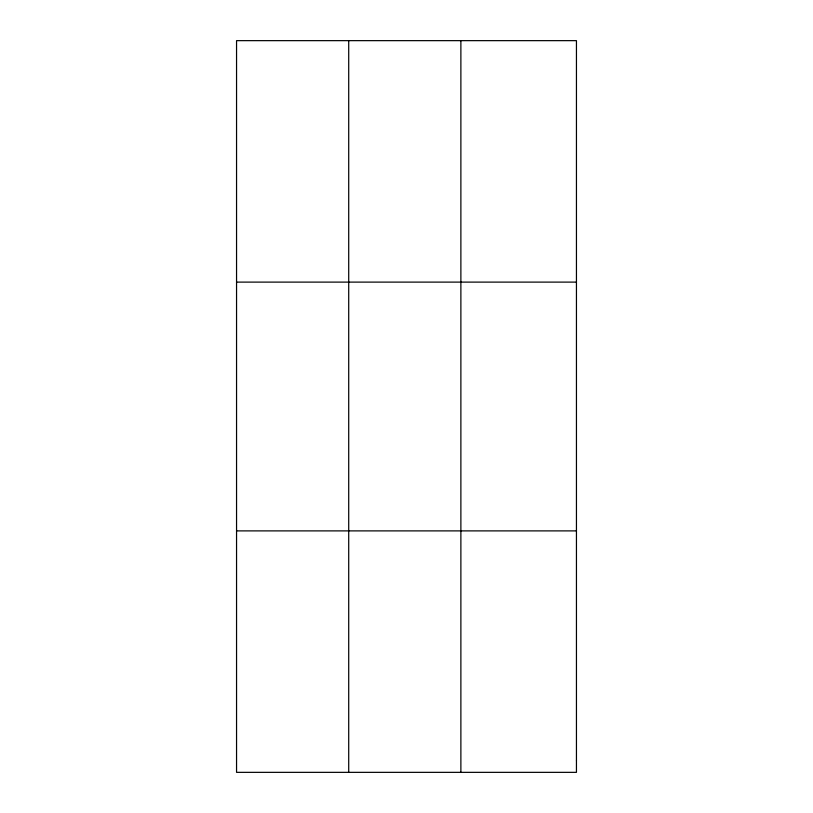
<?xml version="1.0" encoding="UTF-8"?>
<svg xmlns="http://www.w3.org/2000/svg" width="813" height="813" viewBox="0 0 813 813"><rect width="100%" height="100%" fill="white"/><g stroke="black" fill="none" stroke-linecap="round" stroke-linejoin="round"><path stroke-width="1.22" d="M348.716 40.65L348.716 772.35M460.88 40.65L460.88 772.35M236.553 282.111L576.447 282.111M236.553 530.889L576.447 530.889M576.447 760.856L576.447 772.35L236.553 772.35L236.553 40.65L576.447 40.65L576.447 760.856"/></g></svg>
